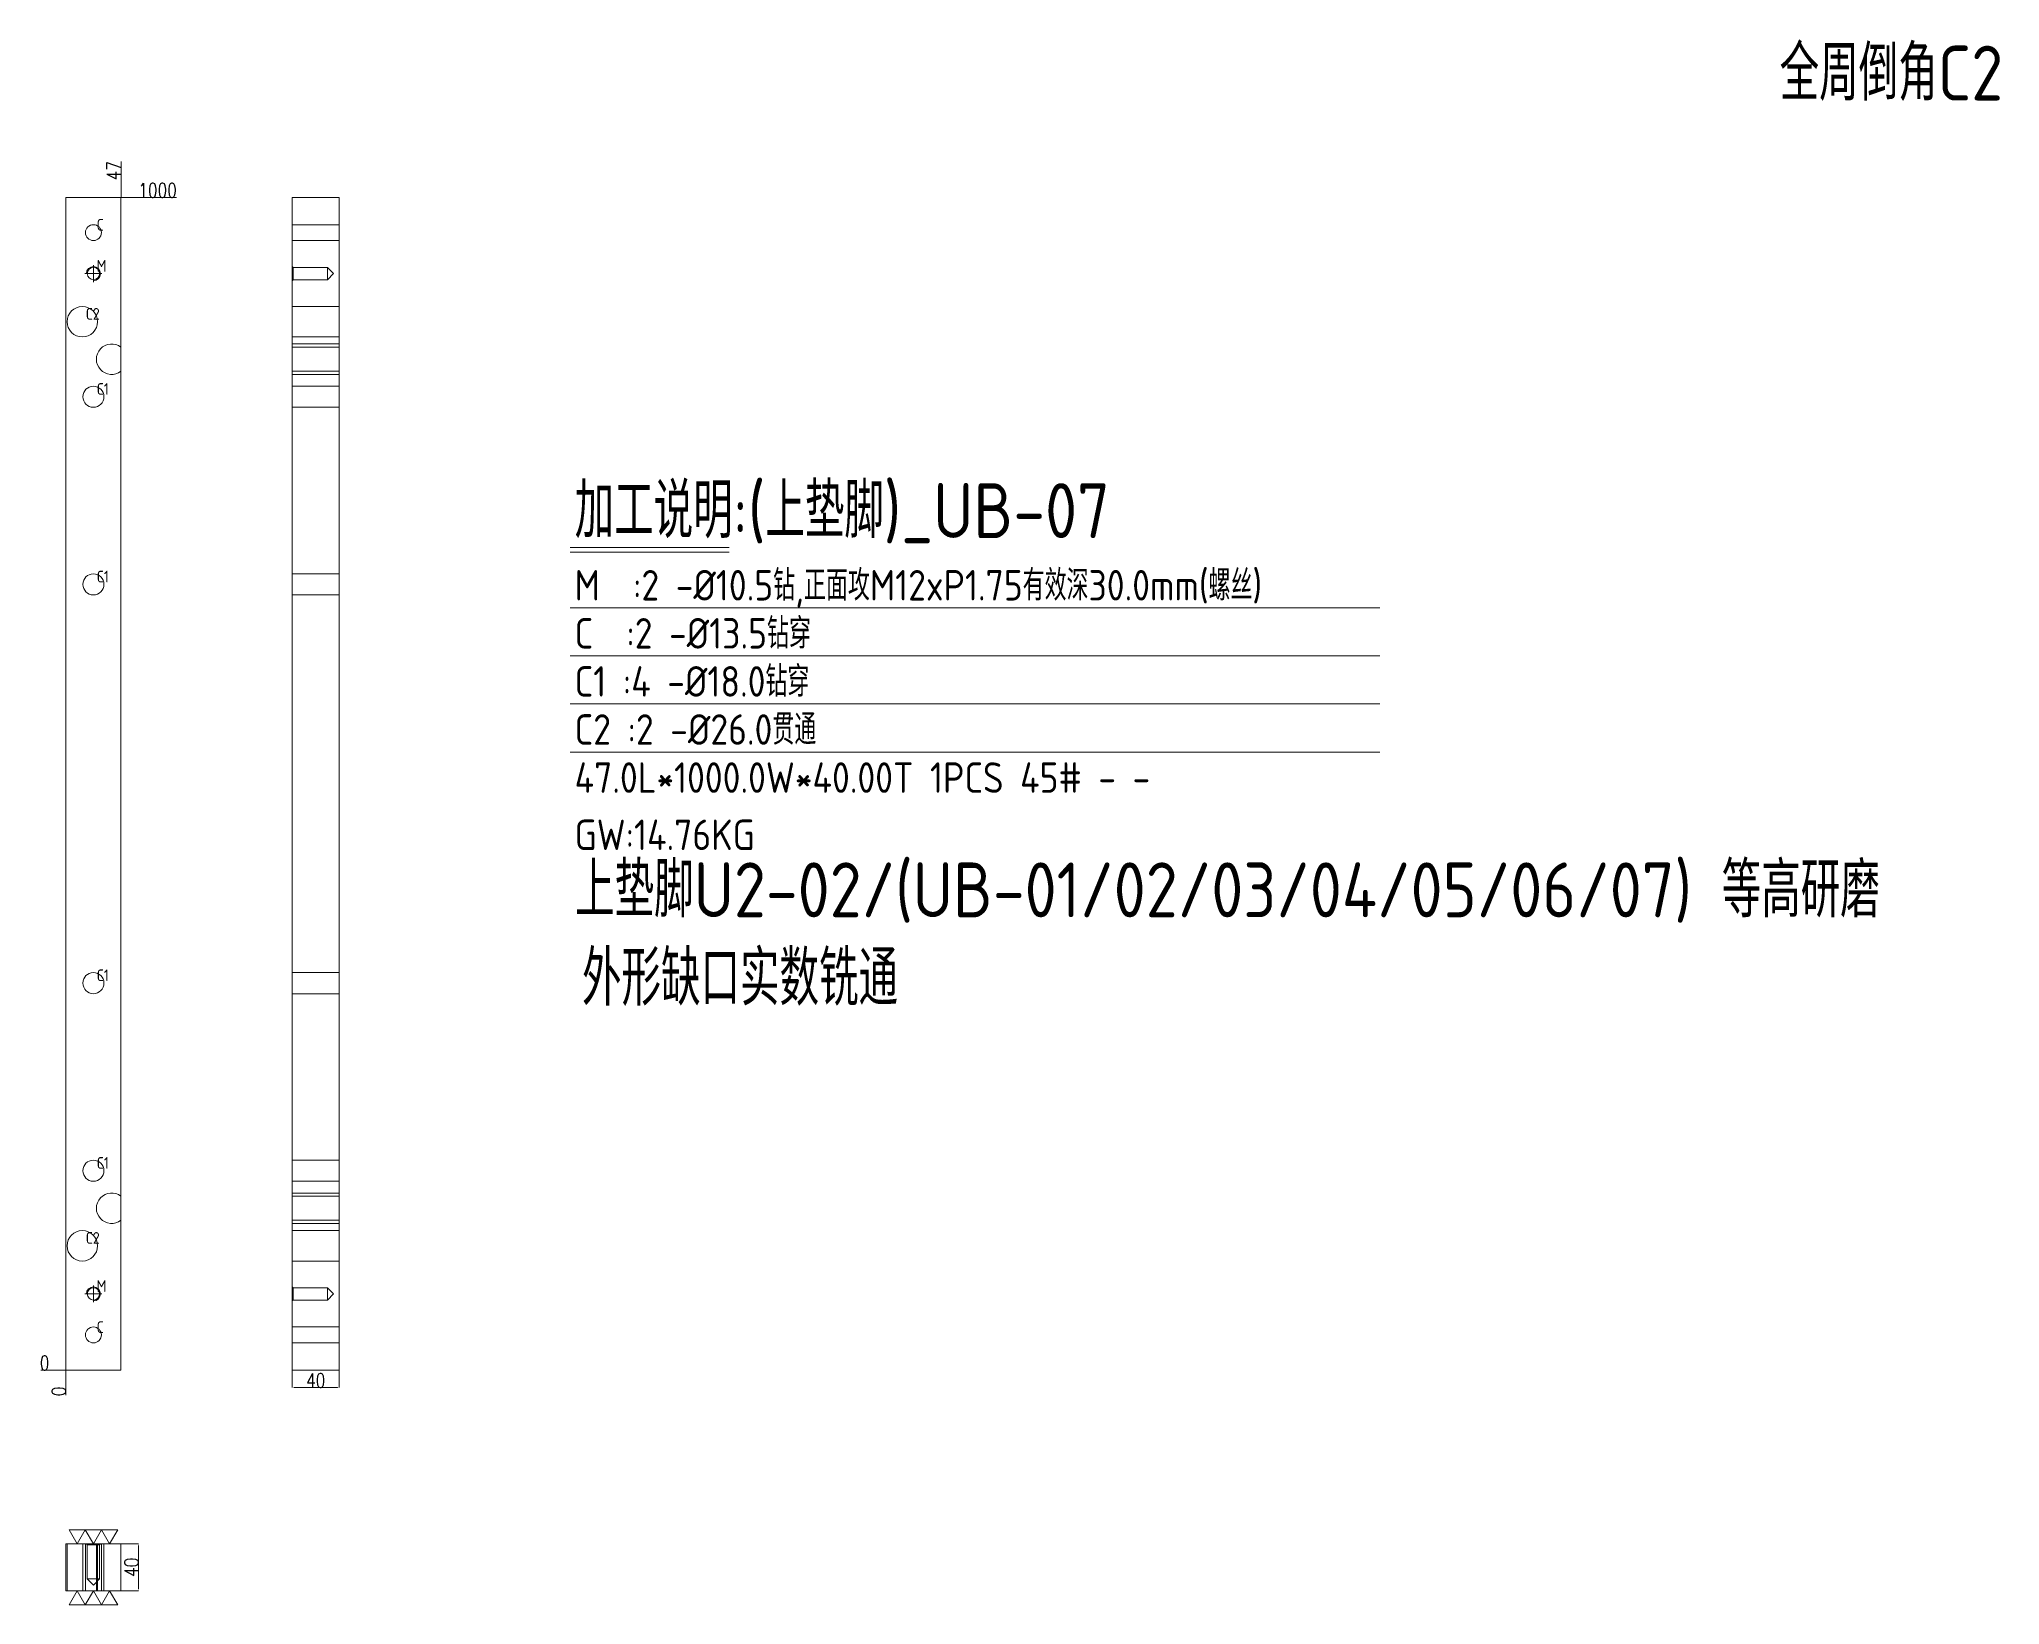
# Model space of a CAD drawing. Header units: millimetres. Extents: x 22955 to 24628, y 58241 to 59576.
import ezdxf

# ---------------------------------------------------------------- set-up
doc = ezdxf.new("R2010")
doc.units = ezdxf.units.MM
doc.linetypes.add('CENTER', pattern=[0])
doc.linetypes.add('DASHED', pattern=[0])
for name, color, linetype, lineweight in [('DIM', 4, 'Continuous', 20), ('UB', 25, 'Continuous', 20), ('UB_W', 1, 'Continuous', 20)]:
    doc.layers.add(name, color=color, linetype=linetype, lineweight=lineweight)
doc.styles.add('gbenor', font='gbenor.shx', dxfattribs={"bigfont": 'gbcbig.shx'})
doc.styles.add('TXT', font='txt.shx', dxfattribs={"width": 0.8, "bigfont": 'ctxt.shx'})
doc.dimstyles.new('零件', dxfattribs={"dimscale": 1.5, "dimtxt": 8, "dimasz": 1, "dimexe": 0, "dimexo": 0, "dimgap": 0, "dimtad": 1, "dimtxsty": 'TXT', "dimcen": 0, "dimclrd": 252, "dimclre": 252, "dimclrt": 4, "dimazin": 3, "dimtp": 0.001, "dimtm": 0.001, "dimtfac": 1, "dimtmove": 0, "dimatfit": 3, "dimlwd": 5, "dimlwe": 5})

# ---------------------------------------------------------------- blocks, each defined once
blk = doc.blocks.new('*D1107')
at = {"layer": 'Defpoints', "color": 0}
for p in [(23024.9, 59441.1), (23039.9, 59441.1), (22977.9, 58441.1)]:
    blk.add_point(p, dxfattribs=at)
at = {"layer": 'DIM', "color": 252, "lineweight": 5}
blk.add_line((23024.9, 59441.1), (23072.3, 59441.1), dxfattribs=at)
at = {"layer": 'DIM', "color": 4, "lineweight": 5, "insert": (23056.1, 59447.1), "char_height": 12, "attachment_point": 5, "style": 'TXT'}
blk.add_mtext('1000', dxfattribs=at)
blk = doc.blocks.new('*D1108')
at = {"layer": 'Defpoints', "color": 0}
for p in [(22962.9, 58441.1), (22977.9, 58441.1), (22977.9, 58441.1)]:
    blk.add_point(p, dxfattribs=at)
at = {"layer": 'DIM', "color": 252, "lineweight": 5}
blk.add_line((22977.9, 58441.1), (22956.5, 58441.1), dxfattribs=at)
at = {"layer": 'DIM', "color": 4, "lineweight": 5, "insert": (22959.7, 58447.1), "char_height": 12, "attachment_point": 5, "style": 'TXT'}
blk.add_mtext('0', dxfattribs=at)
blk = doc.blocks.new('*D1109')
at = {"layer": 'Defpoints', "color": 0}
for p in [(22977.9, 58441.1), (22977.9, 58441.1), (22977.9, 58426.1)]:
    blk.add_point(p, dxfattribs=at)
at = {"layer": 'DIM', "color": 252, "lineweight": 5}
blk.add_line((22977.9, 58441.1), (22977.9, 58419.7), dxfattribs=at)
at = {"layer": 'DIM', "color": 4, "lineweight": 5, "insert": (22971.9, 58422.9), "char_height": 12, "attachment_point": 5, "rotation": 90, "style": 'TXT'}
blk.add_mtext('0', dxfattribs=at)
blk = doc.blocks.new('*D1110')
at = {"layer": 'Defpoints', "color": 0}
for p in [(23024.9, 59456.1), (23024.9, 59441.1), (22977.9, 58441.1)]:
    blk.add_point(p, dxfattribs=at)
at = {"layer": 'DIM', "color": 252, "lineweight": 5}
for p, q in [((23024.9, 59453.1), (23024.9, 59471.6)), ((23024.9, 59450.1), (23024.9, 59453.1)), ((23024.9, 59441.1), (23024.9, 59450.1))]:
    blk.add_line(p, q, dxfattribs=at)
at = {"layer": 'DIM', "color": 4, "lineweight": 5, "insert": (23018.9, 59463.8), "char_height": 12, "attachment_point": 5, "rotation": 90, "style": 'TXT'}
blk.add_mtext('47', dxfattribs=at)
blk = doc.blocks.new('*D1111')
at = {"layer": 'Defpoints', "color": 0}
for p in [(23024.9, 58292.9), (23024.9, 58252.9), (23039.9, 58252.9)]:
    blk.add_point(p, dxfattribs=at)
at = {"layer": 'DIM', "color": 252, "lineweight": 5}
for p, q in [((23024.9, 58292.9), (23039.9, 58292.9)), ((23039.9, 58291.4), (23039.9, 58254.4)), ((23024.9, 58252.9), (23039.9, 58252.9))]:
    blk.add_line(p, q, dxfattribs=at)
at = {"layer": 'DIM', "color": 252}
for points in [[(23040.1, 58291.4), (23039.6, 58291.4), (23039.9, 58292.9)], [(23039.6, 58254.4), (23040.1, 58254.4), (23039.9, 58252.9)]]:
    blk.add_solid(points, dxfattribs=at)
at = {"layer": 'DIM', "color": 4, "lineweight": 5, "insert": (23033.9, 58272.9), "char_height": 12, "attachment_point": 5, "rotation": 90, "style": 'TXT'}
blk.add_mtext('40', dxfattribs=at)
blk = doc.blocks.new('*D1112')
at = {"layer": 'Defpoints', "color": 0}
for p in [(23171, 58441.1), (23211, 58441.1), (23211, 58426.1)]:
    blk.add_point(p, dxfattribs=at)
at = {"layer": 'DIM', "color": 252, "lineweight": 5}
for p, q in [((23171, 58441.1), (23171, 58426.1)), ((23211, 58441.1), (23211, 58426.1)), ((23172.5, 58426.1), (23209.5, 58426.1))]:
    blk.add_line(p, q, dxfattribs=at)
at = {"layer": 'DIM', "color": 252}
for points in [[(23172.5, 58426.3), (23172.5, 58425.8), (23171, 58426.1)], [(23209.5, 58425.8), (23209.5, 58426.3), (23211, 58426.1)]]:
    blk.add_solid(points, dxfattribs=at)
at = {"layer": 'DIM', "color": 4, "lineweight": 5, "insert": (23191, 58432.1), "char_height": 12, "attachment_point": 5, "style": 'TXT'}
blk.add_mtext('40', dxfattribs=at)

msp = doc.modelspace()

# ---------------------------------------------------------------- linework, layer by layer
at = {"layer": 'DIM', "color": 8, "linetype": 'Continuous', "lineweight": 5}
for p, q in [((23407.94, 59142.492), (23543.566, 59142.492)), ((23407.94, 59138.592), (23543.566, 59138.592)), ((23407.94, 59091.092), (24098.708, 59091.092)), ((23407.94, 59050.092), (24098.708, 59050.092)), ((23407.94, 59009.092), (24098.708, 59009.092)), ((23407.94, 58968.092), (24098.708, 58968.092))]:
    msp.add_line(p, q, dxfattribs=at)
at = {"layer": 'DIM', "color": 252, "linetype": 'DASHED', "lineweight": 5}
msp.add_lwpolyline([(22977.863, 59441.052), (22977.863, 58441.052), (23024.863, 58441.052), (23024.863, 59441.052)], close=True, dxfattribs=at)
at = {"layer": 'DIM', "linetype": 'Continuous', "lineweight": 5}
for points in [[(23022.147, 58304.929), (23015.219, 58292.929), (23008.291, 58304.929), (23001.363, 58292.929), (22994.435, 58304.929), (22987.506, 58292.929), (22980.578, 58304.929), (23022.147, 58304.929)], [(22980.578, 58240.929), (22987.506, 58252.929), (22994.435, 58240.929), (23001.363, 58252.929), (23008.291, 58240.929), (23015.219, 58252.929), (23022.147, 58240.929), (22980.578, 58240.929)]]:
    msp.add_lwpolyline(points, close=True, dxfattribs=at)
at = {"layer": 'UB', "color": 135, "linetype": 'Continuous', "lineweight": 5}
for p, q in [((22977.863, 59441.052), (22977.863, 58441.052)), ((23024.863, 59441.052), (22977.863, 59441.052)), ((23024.863, 59313.338), (23024.863, 59441.052)), ((23171.01, 59441.052), (23211.01, 59441.052)), ((23171.01, 59313.338), (23171.01, 59441.052)), ((23211.01, 59441.052), (23211.01, 59313.338)), ((23171.01, 59313.338), (23171.01, 59292.766)), ((23171.01, 59313.338), (23211.01, 59313.338)), ((23211.01, 59313.338), (23211.01, 59292.766)), ((23024.863, 58589.338), (23024.863, 59292.766)), ((23211.01, 59292.766), (23171.01, 59292.766)), ((23171.01, 58589.338), (23171.01, 59292.766)), ((23211.01, 59292.766), (23211.01, 58589.338)), ((23171.01, 58568.766), (23171.01, 58589.338)), ((23171.01, 58589.338), (23211.01, 58589.338)), ((23211.01, 58589.338), (23211.01, 58568.766)), ((23024.863, 58441.052), (23024.863, 58568.765)), ((23211.01, 58568.765), (23171.01, 58568.765)), ((23171.01, 58441.052), (23171.01, 58568.765)), ((23211.01, 58568.765), (23211.01, 58441.052)), ((22977.863, 58441.052), (23024.863, 58441.052)), ((23171.01, 58441.052), (23211.01, 58441.052)), ((22977.863, 58292.929), (22977.863, 58252.929)), ((22977.863, 58292.929), (23024.863, 58292.929)), ((23024.863, 58292.929), (23024.863, 58252.929)), ((23024.863, 58252.929), (22977.863, 58252.929))]:
    msp.add_line(p, q, dxfattribs=at)
at = {"layer": 'UB', "color": 31, "linetype": 'DASHED', "lineweight": 5, "ltscale": 0.51034}
for p, q in [((23211.01, 59417.805), (23171.01, 59417.805)), ((23171.01, 59404.298), (23211.01, 59404.298)), ((23211.01, 59280.055), (23171.01, 59280.055)), ((23171.01, 59262.048), (23211.01, 59262.048)), ((23211.01, 59120.055), (23171.01, 59120.055)), ((23171.01, 59102.048), (23211.01, 59102.048)), ((23211.01, 58780.055), (23171.01, 58780.055)), ((23171.01, 58762.048), (23211.01, 58762.048)), ((23211.01, 58620.055), (23171.01, 58620.055)), ((23171.01, 58602.048), (23211.01, 58602.048)), ((23211.01, 58477.805), (23171.01, 58477.805)), ((23171.01, 58464.298), (23211.01, 58464.298)), ((22992.359, 58292.929), (22992.359, 58252.929)), ((22994.609, 58292.929), (22994.609, 58252.929)), ((23008.116, 58252.929), (23008.116, 58292.929)), ((23010.366, 58252.929), (23010.366, 58292.929))]:
    msp.add_line(p, q, dxfattribs=at)
at = {"layer": 'UB', "color": 5, "linetype": 'DASHED', "lineweight": 5, "ltscale": 0.51034}
for p, q in [((23171.757, 59381.305), (23171.01, 59382.052)), ((23201.01, 59381.305), (23171.757, 59381.305)), ((23171.757, 59376.052), (23171.757, 59381.305)), ((23171.757, 59370.799), (23171.757, 59376.052)), ((23206.263, 59376.052), (23201.01, 59381.305)), ((23201.01, 59381.305), (23201.01, 59370.799)), ((23201.01, 59370.799), (23206.263, 59376.052)), ((23171.01, 59370.052), (23171.757, 59370.799)), ((23171.757, 59370.799), (23201.01, 59370.799)), ((23171.757, 58511.305), (23171.01, 58512.052)), ((23201.01, 58511.305), (23171.757, 58511.305)), ((23171.757, 58506.052), (23171.757, 58511.305)), ((23171.757, 58500.799), (23171.757, 58506.052)), ((23206.263, 58506.052), (23201.01, 58511.305)), ((23201.01, 58511.305), (23201.01, 58500.799)), ((23201.01, 58500.799), (23206.263, 58506.052)), ((23171.01, 58500.052), (23171.757, 58500.799)), ((23171.757, 58500.799), (23201.01, 58500.799)), ((22995.363, 58292.929), (22996.11, 58292.182)), ((22996.11, 58292.182), (22996.11, 58262.929)), ((23006.616, 58292.182), (22996.11, 58292.182)), ((23006.616, 58292.182), (23007.363, 58292.929)), ((23006.616, 58262.929), (23006.616, 58292.182)), ((22996.11, 58262.929), (23001.363, 58257.676)), ((22996.11, 58262.929), (23006.616, 58262.929)), ((23001.363, 58257.676), (23006.616, 58262.929))]:
    msp.add_line(p, q, dxfattribs=at)
at = {"layer": 'UB', "color": 135, "linetype": 'DASHED', "lineweight": 5, "ltscale": 0.51034}
for p, q in [((23211.01, 59348.052), (23171.01, 59348.052)), ((23171.01, 59322.052), (23211.01, 59322.052)), ((23211.01, 59316.052), (23171.01, 59316.052)), ((23171.01, 59290.052), (23211.01, 59290.052)), ((23211.01, 58592.052), (23171.01, 58592.052)), ((23171.01, 58566.052), (23211.01, 58566.052)), ((23211.01, 58560.052), (23171.01, 58560.052)), ((23171.01, 58534.052), (23211.01, 58534.052)), ((22978.914, 58292.929), (22978.914, 58252.929)), ((23003.914, 58292.929), (23003.914, 58252.929)), ((23004.914, 58252.929), (23004.914, 58292.929))]:
    msp.add_line(p, q, dxfattribs=at)
at = {"layer": 'UB', "color": 42, "linetype": 'Continuous', "lineweight": 5}
for centre, radius in [((23001.363, 59411.052), 6.753), ((23001.363, 59376.052), 5.253), ((22991.914, 59335.052), 13), ((23001.363, 59271.052), 9.004), ((23001.363, 59111.052), 9.004), ((23001.363, 58771.052), 9.004), ((23001.363, 58611.052), 9.004), ((22991.914, 58547.052), 13), ((23001.363, 58506.052), 5.253), ((23001.363, 58471.052), 6.753)]:
    msp.add_circle(centre, radius, dxfattribs=at)
for centre in [(23001.363, 59376.052), (23001.363, 58506.052)]:
    msp.add_arc(centre, 6, 270, 180, dxfattribs=at)
at = {"layer": 'UB', "color": 135, "linetype": 'Continuous', "lineweight": 5}
for centre, start, end in [((23016.914, 59303.052), 52.303283, 307.696717), ((23016.914, 58579.052), 52.30328, 307.69672)]:
    msp.add_arc(centre, 13, start, end, dxfattribs=at)
at = {"layer": 'UB_W', "color": 1, "linetype": 'CENTER', "lineweight": 5, "ltscale": 0.51034}
for p, q in [((22994.163, 59376.052), (23008.563, 59376.052)), ((23001.363, 59368.852), (23001.363, 59383.252)), ((22994.163, 58506.052), (23008.563, 58506.052)), ((23001.363, 58498.852), (23001.363, 58513.252))]:
    msp.add_line(p, q, dxfattribs=at)

# ---------------------------------------------------------------- texts
at = {"layer": 'DIM', "color": 6, "lineweight": 5, "style": 'gbenor'}
msp.add_text('全周倒角C2', height=46.8, dxfattribs=at).set_placement((24439.811, 59523.659))
at = {"layer": 'DIM', "color": 4, "lineweight": 5, "style": 'gbenor'}
for s, height, p in [('C', 10, (23004.138, 59412.69)), ('M', 10, (23004.123, 59377.683)), ('C2', 10, (22994.814, 59336.753)), ('C1', 10, (23004.183, 59272.713)), ('加工说明:(上垫脚)_UB-07', 46.8, (23411.932, 59150.569)), ('C1', 10, (23004.183, 59112.713)), ('M  :2 -%%c10.5钻,正面攻M12xP1.75有效深30.0mm(螺丝)', 26, (23411.84, 59097.313)), ('C  :2 -%%c13.5钻穿', 26, (23411.84, 59056.313)), ('C1 :4 -%%c18.0钻穿', 26, (23411.84, 59015.313)), ('C2 :2 -%%c26.0贯通', 26, (23411.84, 58974.313)), ('47.0L*1000.0W*40.00T 1PCS 45# - -', 26, (23411.84, 58933.313)), ('GW:14.76KG', 26, (23411.84, 58884.513)), ('C1', 10, (23004.183, 58772.713)), ('C1', 10, (23004.183, 58612.713)), ('C2', 10, (22994.814, 58548.753)), ('M', 10, (23004.123, 58507.683)), ('C', 10, (23004.138, 58472.69))]:
    msp.add_text(s, height=height, dxfattribs=at).set_placement(p)
at = {"layer": 'DIM', "color": 21, "lineweight": 5, "style": 'gbenor'}
for s, p in [('上垫脚U2-02/(UB-01/02/03/04/05/06/07) 等高研磨', (23412.277, 58827.169)), ('外形缺口实数铣通', (23418.16, 58751.84))]:
    msp.add_text(s, height=46.8, dxfattribs=at).set_placement(p)

# ---------------------------------------------------------------- dimensions: what is measured, and where the dimension line sits
at = {"layer": 'DIM', "lineweight": 5}
for feature_location, offset, dtype, origin, picture, middle in [((23024.863, 59441.052), (0, 15), 1, (22977.863, 58441.052), '*D1110', (23018.863, 59463.823)), ((23024.863, 59441.052), (15, 0), 0, (22977.863, 58441.052), '*D1107', (23056.091, 59447.052)), ((22977.862773444, 58441.051847652), (-15, 0), 0, (22977.862773444, 58441.051847652), '*D1108', (22959.662773444, 58447.051847652)), ((22977.862773444, 58441.051847652), (0, -15), 1, (22977.862773444, 58441.051847652), '*D1109', (22971.862773444, 58422.851847652))]:
    dim = msp.add_ordinate_dim(feature_location=feature_location, offset=offset, dtype=dtype, origin=origin, dimstyle='零件', dxfattribs=at)
    dim.commit()
    dim.dimension.update_dxf_attribs({"geometry": picture, "text_midpoint": middle})
dim = msp.add_linear_dim(base=(23211.01, 58426.052), p1=(23171.01, 58441.052), p2=(23211.01, 58441.052), dimstyle='零件', dxfattribs=at)
dim.commit()
dim.dimension.update_dxf_attribs({"geometry": '*D1112', "text_midpoint": (23191.01, 58432.052)})
dim = msp.add_linear_dim(base=(23039.863, 58252.929), p1=(23024.863, 58292.929), p2=(23024.863, 58252.929), angle=90, dimstyle='零件', dxfattribs=at)
dim.commit()
dim.dimension.update_dxf_attribs({"geometry": '*D1111', "text_midpoint": (23033.863, 58272.929)})

doc.saveas('drawing.dxf')
